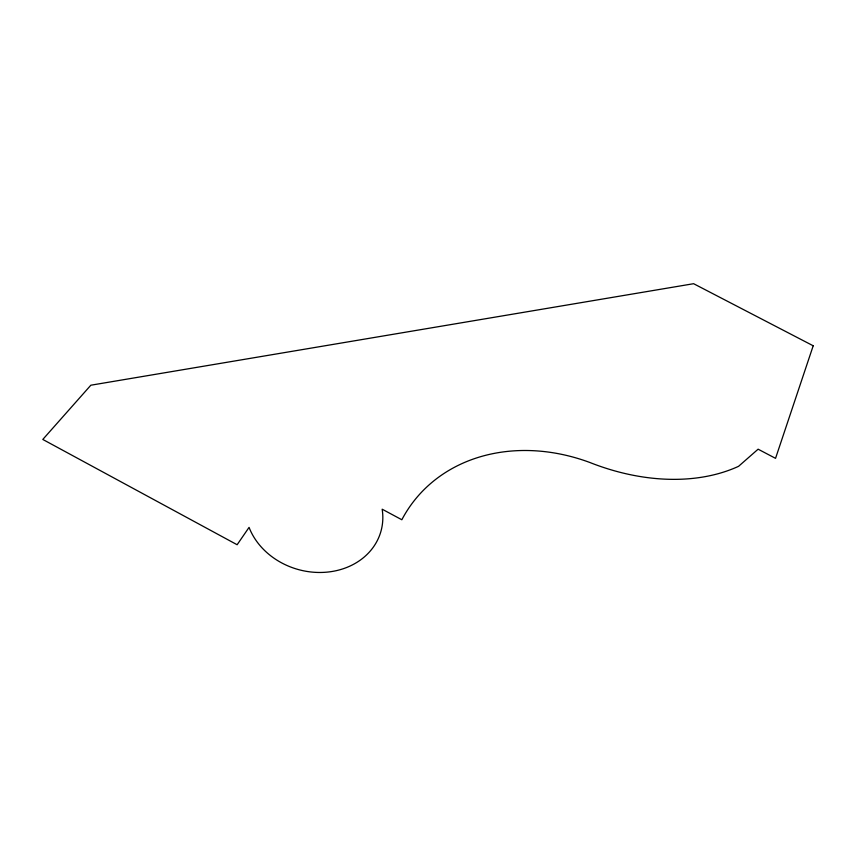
<?xml version="1.0" encoding="UTF-8"?>
<svg xmlns="http://www.w3.org/2000/svg" width="856" height="856" viewBox="0 0 856 856"><rect width="100%" height="100%" fill="white"/><g stroke="black" fill="none" stroke-linecap="round" stroke-linejoin="round"><path stroke-width="1.28" d="M813.2 345.781L775.547 458.345L758.116 449.186L738.578 466.317A186.426 130.872 28.9 0 1 589.934 462.518A178.423 148.302 37.7 0 0 401.839 519.753L382.161 509.192A69.443 59.085 15.4 0 1 330.138 571.776A69.443 59.085 15.4 0 1 249.064 527.371L237.133 544.737L42.8 439.449L90.843 385.211L693.617 283.7L813.2 345.781"/></g></svg>
